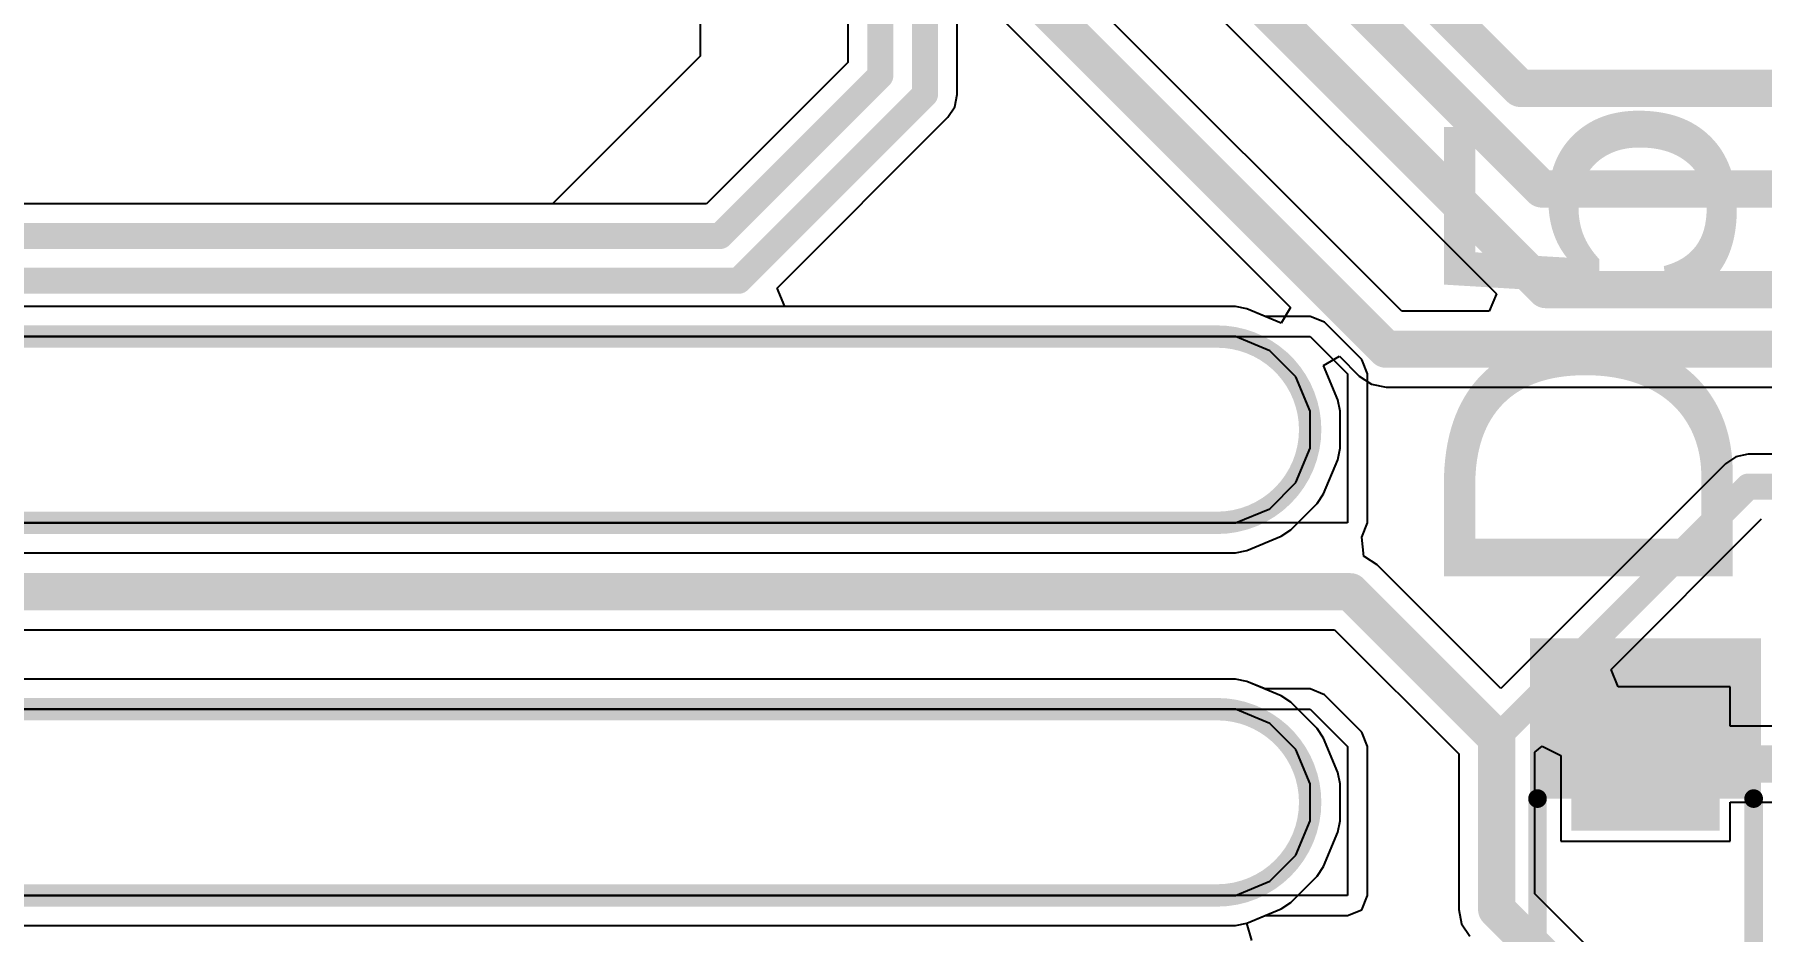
# Model space of a CAD drawing. Header units: millimetres. Extents: x -23 to 83, y -38 to 11.
# Drawn here: x 46.37 to 58.14, y -21.22 to -15.1 of the extents above; entities that cross this region are included whole.
import ezdxf

# ---------------------------------------------------------------- set-up
doc = ezdxf.new("R2010")
doc.units = ezdxf.units.MM
for name, color, linetype in [('BottomLayer', 5, 'Continuous'), ('Mechanical2', 216, 'Continuous'), ('MultiLayer', 9, 'Continuous'), ('TopLayer', 1, 'Continuous'), ('TopOverlay', 2, 'Continuous'), ('TopPaste', 8, 'Continuous'), ('TopSolder', 216, 'Continuous')]:
    doc.layers.add(name, color=color, linetype=linetype)
doc.styles.add('Arial', font='', dxfattribs={"height": 0.2})
doc.styles.get('Arial').set_extended_font_data('Arial')

# ---------------------------------------------------------------- blocks, each defined once
blk = doc.blocks.new('SOD_323_54')
at = {"layer": 'TopLayer'}
for points in [[(-0.74999977, -0.4500003699999999), (-1.55000071, -0.4500003700000001), (-1.55000071, 0.4500003699999999), (-0.74999977, 0.4500003700000001)], [(1.55000071, -0.4500003699999999), (0.74999977, -0.4500003700000001), (0.74999977, 0.4500003699999999), (1.55000071, 0.4500003700000001)]]:
    blk.add_hatch(color=1, dxfattribs=at).paths.add_polyline_path(points)
at = {"layer": 'TopOverlay'}
for points in [[(-2.0066, 0.4826), (-0.9143999999999999, 0.4826), (-0.9143999999999999, 0.7874), (-2.0066, 0.7874)], [(-2.0066, -0.508), (-1.5748, -0.508), (-1.5748, 0.508), (-2.0066, 0.508)], [(-2.0066, -0.7874), (-0.9143999999999999, -0.7874), (-0.9143999999999999, -0.4826), (-2.0066, -0.4826)]]:
    blk.add_hatch(color=2, dxfattribs=at).paths.add_polyline_path(points)
at = {"layer": 'TopPaste'}
for points in [[(-0.74999977, -0.4500003699999999), (-1.55000071, -0.4500003700000001), (-1.55000071, 0.4500003699999999), (-0.74999977, 0.4500003700000001)], [(1.55000071, -0.4500003699999999), (0.74999977, -0.4500003700000001), (0.74999977, 0.4500003699999999), (1.55000071, 0.4500003700000001)]]:
    blk.add_hatch(color=8, dxfattribs=at).paths.add_polyline_path(points)
at = {"layer": 'TopSolder'}
for points in [[(-0.69499861, -0.5050015299999998), (-1.60500187, -0.50500153), (-1.60500187, 0.5050015299999998), (-0.69499861, 0.50500153)], [(1.60500187, -0.5050015299999998), (0.69499861, -0.50500153), (0.69499861, 0.5050015299999998), (1.60500187, 0.50500153)]]:
    blk.add_hatch(color=216, dxfattribs=at).paths.add_polyline_path(points)
at = {"layer": 'TopOverlay', "const_width": 0.127}
for points in [[(0.9397999999999999, 0.7366), (-0.9143999999999999, 0.7366)], [(0.9397999999999999, 0.5588), (0.9397999999999999, 0.7366)], [(0.9397999999999999, -0.7366), (0.9397999999999999, -0.5588)], [(0.9397999999999999, -0.7366), (-0.9143999999999999, -0.7366)]]:
    blk.add_lwpolyline(points, dxfattribs=at)
at = {"layer": 'TopOverlay', "const_width": 0.0635}
for points in [[(-0.9461499999999999, 0.7366, 1), (-0.88265, 0.7366, 1)], [(0.9080499999999999, 0.7366, 1), (0.9715499999999999, 0.7366, 1)], [(0.9080499999999999, 0.7366, 1), (0.9715499999999999, 0.7366, 1)], [(0.9080499999999999, 0.5588, 1), (0.9715499999999999, 0.5588, 1)], [(0.9080499999999999, -0.5588, 1), (0.9715499999999999, -0.5588, 1)], [(-0.9461499999999999, -0.7366, 1), (-0.88265, -0.7366, 1)], [(0.9080499999999999, -0.7366, 1), (0.9715499999999999, -0.7366, 1)], [(0.9080499999999999, -0.7366, 1), (0.9715499999999999, -0.7366, 1)]]:
    blk.add_lwpolyline(points, format="xyb", close=True, dxfattribs=at)

msp = doc.modelspace()

# ---------------------------------------------------------------- linework, layer by layer
at = {"layer": 'BottomLayer'}
for p, q in [((51.65793072, -12.19697586), (56.33124623999999, -16.87029138)), ((55.6864012, -16.98762414), (51.90206282, -13.20328576)), ((51.53581768, -13.56953598), (54.92798005999999, -16.96169836)), ((56.33124623999999, -16.87029138), (56.28264334, -16.98762414)), ((54.55343166, -16.95657518), (28.90080834, -16.95657518)), ((54.63146808, -16.97209712), (54.55343166, -16.95657518)), ((54.86485344, -17.06877206), (54.63146808, -16.97209712)), ((54.92798005999999, -16.96169836), (54.86485344, -17.06877206)), ((56.28264334, -16.98762414), (55.6864012, -16.98762414)), ((55.15384193999999, -17.35776056), (55.26091564, -17.29463394)), ((55.26091564, -17.29463394), (55.39600554, -17.42972384)), ((55.25051688, -17.59114592), (55.15384193999999, -17.35776056)), ((55.39600554, -17.42972384), (55.48002366, -17.48586292)), ((55.48002366, -17.48586292), (55.57912938, -17.50557586)), ((55.57912938, -17.50557586), (63.61202415999999, -17.50557586)), ((55.26603882, -17.66918488), (55.25051688, -17.59114592)), ((55.26603882, -17.9218082), (55.26603882, -17.66918488)), ((55.15384193999999, -18.23323252), (55.25051688, -17.99984462)), ((55.25051688, -17.99984462), (55.26603882, -17.9218082)), ((55.10963831999999, -18.29938682), (55.15384193999999, -18.23323252)), ((54.93101028, -18.47801486), (55.10963831999999, -18.29938682)), ((54.86485344, -18.52221848), (54.93101028, -18.47801486)), ((54.63146554, -18.61889088), (54.86485344, -18.52221848)), ((28.90080834, -18.63441282), (54.55342911999999, -18.63441282)), ((54.55342911999999, -18.63441282), (54.63146554, -18.61889088)), ((54.55343166, -19.49657518), (28.90080834, -19.49657518)), ((54.63146808, -19.51209712), (54.55343166, -19.49657518)), ((54.86485598, -19.60877206), (54.63146808, -19.51209712)), ((54.93101028, -19.65297568), (54.86485598, -19.60877206)), ((55.10963831999999, -19.83160372), (54.93101028, -19.65297568)), ((55.15384193999999, -19.89775802), (55.10963831999999, -19.83160372)), ((55.25051688, -20.13114592), (55.15384193999999, -19.89775802)), ((55.26603882, -20.20918488), (55.25051688, -20.13114592)), ((55.26603882, -20.4618082), (55.26603882, -20.20918488)), ((55.25051688, -20.53984462), (55.26603882, -20.4618082)), ((55.15384193999999, -20.77323252), (55.25051688, -20.53984462)), ((55.10963831999999, -20.83938682), (55.15384193999999, -20.77323252)), ((54.93101028, -21.01801486), (55.10963831999999, -20.83938682)), ((54.63146554, -21.15889088), (54.86485344, -21.06221848)), ((54.86485344, -21.06221848), (54.93101028, -21.01801486)), ((28.90080834, -21.17441282), (54.55342911999999, -21.17441282)), ((54.55342911999999, -21.17441282), (54.63146554, -21.15889088))]:
    msp.add_line(p, q, dxfattribs=at)
at = {"layer": 'BottomLayer', "const_width": 0.254}
for points in [[(51.76520254, -11.938), (56.66740254, -16.8402)], [(52.97931999999999, -12.49246676), (56.64125324, -16.1544)], [(51.47506595999999, -13.14253658), (55.57912938, -17.2466)], [(54.1528, -13.12713148), (56.49426852, -15.4686)], [(56.49426852, -15.4686), (62.1284, -15.4686)], [(56.64125324, -16.1544), (61.7474, -16.1544)], [(56.66740254, -16.8402), (63.1444, -16.8402)], [(55.57912938, -17.2466), (63.61202415999999, -17.2466)]]:
    msp.add_lwpolyline(points, dxfattribs=at)
at = {"layer": 'BottomLayer', "const_width": 0.127}
for points in [[(56.43076852, -15.4686, 1), (56.55776852, -15.4686, 1)], [(56.43076852, -15.4686, 1), (56.55776852, -15.4686, 1)], [(56.57775324, -16.1544, 1), (56.70475324, -16.1544, 1)], [(56.57775324, -16.1544, 1), (56.70475324, -16.1544, 1)], [(56.60390254, -16.8402, 1), (56.73090254, -16.8402, 1)], [(56.60390254, -16.8402, 1), (56.73090254, -16.8402, 1)], [(55.51562938, -17.2466, 1), (55.64262938, -17.2466, 1)], [(55.51562938, -17.2466, 1), (55.64262938, -17.2466, 1)]]:
    msp.add_lwpolyline(points, format="xyb", close=True, dxfattribs=at)
at = {"layer": 'Mechanical2', "const_width": 0.1524}
for points in [[(29.02712, -17.160494), (54.42712, -17.160494)], [(29.02712, -17.160494), (54.42712, -17.160494)], [(29.02712, -18.430494), (54.42712, -18.430494)], [(29.02712, -18.430494), (54.42712, -18.430494)], [(29.02712, -19.700494), (54.42712, -19.700494)], [(29.02712, -19.700494), (54.42712, -19.700494)], [(29.02712, -20.970494), (54.42712, -20.970494)], [(29.02712, -20.970494), (54.42712, -20.970494)]]:
    msp.add_lwpolyline(points, dxfattribs=at)
at = {"layer": 'Mechanical2', "const_width": 0.0762}
for points in [[(54.38902, -17.160494, 1), (54.46522, -17.160494, 1)], [(54.38902, -17.160494, 1), (54.46522, -17.160494, 1)], [(54.38902, -17.160494, 1), (54.46522, -17.160494, 1)], [(54.38902, -17.160494, 1), (54.46522, -17.160494, 1)], [(55.02402, -17.795494, 1), (55.10021999999999, -17.795494, 1)], [(55.02402, -17.795494, 1), (55.10021999999999, -17.795494, 1)], [(55.02402, -17.795494, 1), (55.10021999999999, -17.795494, 1)], [(55.02402, -17.795494, 1), (55.10021999999999, -17.795494, 1)], [(54.38902, -18.430494, 1), (54.46522, -18.430494, 1)], [(54.38902, -18.430494, 1), (54.46522, -18.430494, 1)], [(54.38902, -18.430494, 1), (54.46522, -18.430494, 1)], [(54.38902, -18.430494, 1), (54.46522, -18.430494, 1)], [(54.38902, -19.700494, 1), (54.46522, -19.700494, 1)], [(54.38902, -19.700494, 1), (54.46522, -19.700494, 1)], [(54.38902, -19.700494, 1), (54.46522, -19.700494, 1)], [(54.38902, -19.700494, 1), (54.46522, -19.700494, 1)], [(55.02402, -20.335494, 1), (55.10021999999999, -20.335494, 1)], [(55.02402, -20.335494, 1), (55.10021999999999, -20.335494, 1)], [(55.02402, -20.335494, 1), (55.10021999999999, -20.335494, 1)], [(55.02402, -20.335494, 1), (55.10021999999999, -20.335494, 1)], [(54.38902, -20.970494, 1), (54.46522, -20.970494, 1)], [(54.38902, -20.970494, 1), (54.46522, -20.970494, 1)], [(54.38902, -20.970494, 1), (54.46522, -20.970494, 1)], [(54.38902, -20.970494, 1), (54.46522, -20.970494, 1)]]:
    msp.add_lwpolyline(points, format="xyb", close=True, dxfattribs=at)
at = {"layer": 'Mechanical2', "const_width": 0.1524}
for points in [[(54.42712, -17.160494, -0.4142135623730951), (55.06212, -17.795494)], [(54.42712, -17.160494, -0.4142135623730951), (55.06212, -17.795494)], [(55.06212, -17.795494, -0.4142135623730951), (54.42712, -18.430494)], [(55.06212, -17.795494, -0.4142135623730951), (54.42712, -18.430494)], [(54.42712, -19.700494, -0.4142135623730951), (55.06212, -20.335494)], [(54.42712, -19.700494, -0.4142135623730951), (55.06212, -20.335494)], [(55.06212, -20.335494, -0.4142135623730951), (54.42712, -20.970494)], [(55.06212, -20.335494, -0.4142135623730951), (54.42712, -20.970494)]]:
    msp.add_lwpolyline(points, format="xyb", dxfattribs=at)
at = {"layer": 'MultiLayer'}
for p, q in [((54.42712, -17.160494), (29.02712, -17.160494)), ((54.55342911999999, -17.160494), (54.42712, -17.160494)), ((54.42712, -17.160494), (54.42712, -17.160494)), ((54.78681701999999, -17.25716894), (54.55342911999999, -17.160494)), ((54.96544505999999, -17.43579698), (54.78681701999999, -17.25716894)), ((55.06212, -17.66918488), (54.96544505999999, -17.43579698)), ((55.06212, -17.795494), (55.06212, -17.66918488)), ((55.06212, -17.92180566), (55.06212, -17.795494)), ((54.96544505999999, -18.15519356), (55.06212, -17.92180566)), ((54.78681701999999, -18.3338216), (54.96544505999999, -18.15519356)), ((54.55342911999999, -18.430494), (54.78681701999999, -18.3338216)), ((29.02712, -18.430494), (54.42712, -18.430494)), ((54.42712, -18.430494), (54.55342911999999, -18.430494)), ((54.42712, -19.700494), (29.02712, -19.700494)), ((54.55342911999999, -19.700494), (54.42712, -19.700494)), ((54.42712, -19.700494), (54.42712, -19.700494)), ((54.78681701999999, -19.79716894), (54.55342911999999, -19.700494)), ((54.96544505999999, -19.97579698), (54.78681701999999, -19.79716894)), ((55.06212, -20.20918488), (54.96544505999999, -19.97579698)), ((55.06212, -20.335494), (55.06212, -20.20918488)), ((55.06212, -20.46180566), (55.06212, -20.335494)), ((54.96544505999999, -20.69519356), (55.06212, -20.46180566)), ((54.78681701999999, -20.8738216), (54.96544505999999, -20.69519356)), ((54.55342911999999, -20.970494), (54.78681701999999, -20.8738216)), ((29.02712, -20.970494), (54.42712, -20.970494)), ((54.42712, -20.970494), (54.55342911999999, -20.970494))]:
    msp.add_line(p, q, dxfattribs=at)
at = {"layer": 'TopLayer'}
for p, q in [((52.65705242, -15.50984706), (52.65705242, -7.47302544)), ((50.90422889999999, -12.58367054), (50.90422889999999, -15.24939292)), ((51.91199422, -13.4890764), (51.91199422, -15.29166614)), ((50.90422889999999, -15.24939292), (49.89870386, -16.25491796)), ((51.91199422, -15.29166614), (50.94874494, -16.25491796)), ((52.64029604, -15.59408616), (52.65705242, -15.50984706)), ((52.5925796, -15.6655008), (52.64029604, -15.59408616)), ((51.42850522, -16.82957518), (52.5925796, -15.6655008)), ((50.94874494, -16.25491796), (33.22334224, -16.25491796)), ((49.89870386, -16.25491796), (36.49195393999999, -16.25491796)), ((51.48110861999999, -16.95657518), (51.42850522, -16.82957518)), ((54.55343166, -16.95657518), (51.48110861999999, -16.95657518)), ((54.63146808, -16.97209712), (54.55343166, -16.95657518)), ((54.75442693999999, -17.0230292), (54.63146808, -16.97209712)), ((55.06211492, -17.0230292), (54.75442693999999, -17.0230292)), ((55.06212, -17.02302666), (55.06211492, -17.0230292)), ((55.15932326, -17.06329074), (55.06212, -17.02302666)), ((55.28631817999999, -17.1902882), (55.15932326, -17.06329074)), ((28.13812, -17.160494), (55.06212, -17.160494)), ((55.06212, -17.160494), (55.18912, -17.287494)), ((55.18912, -17.287494), (55.31612, -17.414494)), ((55.28632326, -17.19029074), (55.28631817999999, -17.1902882)), ((55.4133131, -17.31728312), (55.28632326, -17.19029074)), ((55.31612, -17.414494), (55.31612, -18.430494)), ((55.41332834, -17.31728566), (55.4133131, -17.31728312)), ((55.45359496, -17.414494), (55.41332834, -17.31728566)), ((55.4535848, -17.4145067), (55.45359496, -17.414494)), ((55.4535848, -18.430494), (55.4535848, -17.4145067)), ((57.9637144, -17.98012152), (57.89229975999999, -18.0278405)), ((58.04795604, -17.96336514), (57.9637144, -17.98012152)), ((61.2534462, -17.96336514), (58.04795604, -17.96336514)), ((57.89229975999999, -18.0278405), (56.36091344, -19.55922936)), ((55.31612, -18.430494), (28.39211999999999, -18.430494)), ((55.41332326, -18.52769472), (55.4535848, -18.430494)), ((57.11259849999999, -19.4301618), (58.13913695999999, -18.40362334)), ((55.42703672, -18.65948008), (55.41332326, -18.52769472)), ((55.43483706, -18.66103202), (55.42703672, -18.65948008)), ((55.51885518, -18.7171711), (55.43483706, -18.66103202)), ((56.36091344, -19.55922936), (55.51885518, -18.7171711)), ((28.16484334, -19.1592708), (55.22845952, -19.1592708)), ((55.22845952, -19.1592708), (56.07446748, -20.00527876)), ((54.55343166, -19.49657518), (28.90080834, -19.49657518)), ((54.63146808, -19.51209712), (54.55343166, -19.49657518)), ((54.75442693999999, -19.5630292), (54.63146808, -19.51209712)), ((57.16119886, -19.54749456), (57.11259849999999, -19.4301618)), ((55.06211492, -19.5630292), (54.75442693999999, -19.5630292)), ((55.06212, -19.56302666), (55.06211492, -19.5630292)), ((55.15932326, -19.60329074), (55.06212, -19.56302666)), ((55.28631817999999, -19.7302882), (55.15932326, -19.60329074)), ((57.9251191, -19.54749456), (57.16119886, -19.54749456)), ((57.9251191, -19.8155179), (57.9251191, -19.54749456)), ((28.13812, -19.700494), (55.06212, -19.700494)), ((55.06212, -19.700494), (55.18912, -19.827494)), ((55.28632326, -19.73029074), (55.28631817999999, -19.7302882)), ((55.4133131, -19.85728312), (55.28632326, -19.73029074)), ((55.18912, -19.827494), (55.31612, -19.954494)), ((55.41332834, -19.85728566), (55.4133131, -19.85728312)), ((55.45359496, -19.954494), (55.41332834, -19.85728566)), ((58.50469375999999, -19.8155179), (57.9251191, -19.8155179)), ((55.31612, -19.954494), (55.31612, -20.970494)), ((55.4535848, -19.9545067), (55.45359496, -19.954494)), ((55.4535848, -20.970494), (55.4535848, -19.9545067)), ((56.07446748, -20.00527876), (56.07446748, -21.06564494)), ((56.59241919999999, -19.99353888), (56.6441209, -19.9538082)), ((56.59241919999999, -20.95837312), (56.59241919999999, -19.99353888)), ((56.6441209, -19.9538082), (56.7711209, -20.01638364)), ((56.7711209, -20.01638364), (56.7711209, -20.60149296)), ((57.9251191, -20.60149296), (57.9251191, -20.33346962)), ((57.9251191, -20.33346962), (58.39742194, -20.33346962)), ((56.7711209, -20.60149296), (57.9251191, -20.60149296)), ((55.31612, -20.970494), (28.39211999999999, -20.970494)), ((55.31612, -21.1079588), (55.41332326, -21.06769726)), ((55.41332326, -21.06769726), (55.4535848, -20.970494)), ((56.07446748, -21.06564494), (56.09418042, -21.16475066)), ((57.48154112, -21.84749504), (56.59241919999999, -20.95837312)), ((54.63146808, -21.15889088), (54.75442693999999, -21.1079588)), ((54.66479796, -21.27773494), (54.63146808, -21.15889088)), ((54.75442693999999, -21.1079588), (55.31612, -21.1079588)), ((56.09418042, -21.16475066), (56.1503195, -21.24876878))]:
    msp.add_line(p, q, dxfattribs=at)
for points, const_width in [([(52.13212332, -15.38284706), (52.13212332, -7.25560906)], 0.1778), ([(52.43692332, -15.50984706), (52.43692332, -7.381847059999999)], 0.1778), ([(51.03992331999999, -16.47504706), (52.13212332, -15.38284706)], 0.1778), ([(51.16692332, -16.77984706), (52.43692332, -15.50984706)], 0.1778), ([(33.13216131999999, -16.47504706), (51.03992331999999, -16.47504706)], 0.1778), ([(33.00592332, -16.77984706), (51.16692332, -16.77984706)], 0.1778), ([(56.33344334, -19.89800694), (58.04795604, -18.18349424)], 0.1778), ([(58.04795604, -18.18349424), (61.56544456, -18.18349424)], 0.1778), ([(28.16484334, -18.90029494), (55.33573133999999, -18.90029494)], 0.254), ([(55.33573133999999, -18.90029494), (56.33344334, -19.89800694)], 0.254), ([(56.33344334, -21.06564494), (56.33344334, -19.89800694)], 0.254), ([(57.34811999999999, -20.07449376), (58.50469375999999, -20.07449376)], 0.254), ([(56.33344334, -21.06564494), (57.34944334, -22.08164494)], 0.254)]:
    msp.add_lwpolyline(points, dxfattribs=dict(at, const_width=const_width))
for points, const_width in [([(52.08767332, -15.38284706, 1), (52.17657332, -15.38284706, 1)], 0.08889999999999999), ([(52.08767332, -15.38284706, 1), (52.17657332, -15.38284706, 1)], 0.08889999999999999), ([(52.39247332, -15.50984706, 1), (52.48137332, -15.50984706, 1)], 0.08889999999999999), ([(52.39247332, -15.50984706, 1), (52.48137332, -15.50984706, 1)], 0.08889999999999999), ([(50.99547331999999, -16.47504706, 1), (51.08437331999999, -16.47504706, 1)], 0.08889999999999999), ([(50.99547331999999, -16.47504706, 1), (51.08437331999999, -16.47504706, 1)], 0.08889999999999999), ([(51.12247332, -16.77984706, 1), (51.21137332, -16.77984706, 1)], 0.08889999999999999), ([(51.12247332, -16.77984706, 1), (51.21137332, -16.77984706, 1)], 0.08889999999999999), ([(58.00350604, -18.18349424, 1), (58.09240603999999, -18.18349424, 1)], 0.08889999999999999), ([(58.00350604, -18.18349424, 1), (58.09240603999999, -18.18349424, 1)], 0.08889999999999999), ([(55.27223133999999, -18.90029494, 1), (55.39923134, -18.90029494, 1)], 0.127), ([(55.27223133999999, -18.90029494, 1), (55.39923134, -18.90029494, 1)], 0.127), ([(56.26994334, -19.89800694, 1), (56.39694333999999, -19.89800694, 1)], 0.127), ([(56.26994334, -19.89800694, 1), (56.39694333999999, -19.89800694, 1)], 0.127), ([(56.28899334, -19.89800694, 1), (56.37789333999999, -19.89800694, 1)], 0.08889999999999999), ([(57.28462, -20.07449376, 1), (57.41162, -20.07449376, 1)], 0.127), ([(56.26994334, -21.06564494, 1), (56.39694333999999, -21.06564494, 1)], 0.127), ([(56.26994334, -21.06564494, 1), (56.39694333999999, -21.06564494, 1)], 0.127)]:
    msp.add_lwpolyline(points, format="xyb", close=True, dxfattribs=dict(at, const_width=const_width))

# ---------------------------------------------------------------- block references
at = {"rotation": 270}
msp.add_blockref('SOD_323_54', (57.34811999999999, -21.224494), dxfattribs=at)

# ---------------------------------------------------------------- texts
at = {"layer": 'TopOverlay', "style": 'Arial'}
msp.add_text('D5', height=1.9685, rotation=90, dxfattribs=at).set_placement((57.94191865999999, -19.02037344))

doc.saveas('drawing.dxf')
